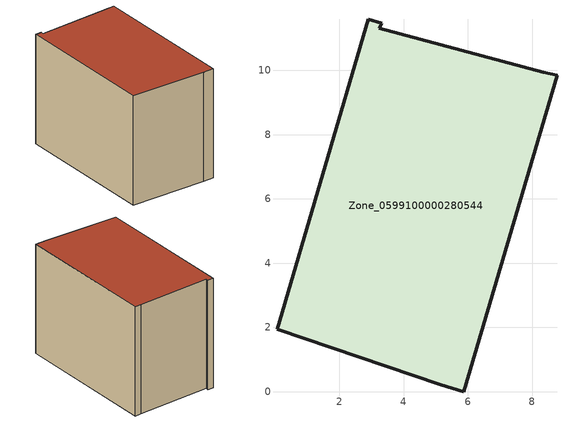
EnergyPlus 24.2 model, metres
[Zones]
Zone_0599100000280544
 floor ground (C_G): 5.16,0.21 0.06,1.94 2.9,11.59 3.32,11.46 3.25,11.31 8.35,9.95 8.77,9.85 5.87,0 z0.58
 wall outside (C_F): 5.87,0 8.77,9.85 8.35,9.95 3.25,11.31 3.32,11.46 2.9,11.59 0.06,1.94 5.16,0.21 5.87,0 z0.58:8.37
 roof outside (C_R): 0.06,1.94 5.16,0.21 5.87,0 8.77,9.85 8.35,9.95 3.25,11.31 3.32,11.46 2.9,11.59 z8.37
[BUILDING]
Pand.0599100000280544: North Axis=0; Terrain=City; Loads Convergence Tolerance Value=0.04; Temperature Convergence Tolerance Value=0.4; Solar Distribution=FullExterior; Maximum Number of Warmup Days=25; Minimum Number of Warmup Days=1
[Site:Location]
Rotterdam.The.Hague.AP_ZH_NLD Design_Conditions: Latitude=51.96; Longitude=4.45; Time Zone=1; Elevation=-4.5
[SITE:GROUNDTEMPERATURE:BUILDINGSURFACE]
18, 18, 18, 18, 18, 18, 18, 18, 18, 18, 18, 18
[MATERIAL] Thermal Absorptance=0.9; Solar Absorptance=0.7; Visible Absorptance=0.7
Name | Roughness | Thickness | Conductivity | Density | Specific Heat
G.TI.1965-1974 | MediumSmooth | 0.15 | 0.882353 | 540 | 1210
F.TI.1965-1974 | Rough | 0.3 | 0.697674 | 1920 | 840
R.TI.1965-1974 | MediumRough | 0.2 | 0.232558 | 1500 | 1000
[CONSTRUCTION]
C_G: G.TI.1965-1974
C_F: F.TI.1965-1974
C_R: R.TI.1965-1974
[ZONE]
Zone_0599100000280544: Type=1; Multiplier=1; Ceiling Height=Autocalculate; Volume=Autocalculate; Floor Area=autocalculate; Part of Total Floor Area=Yes
[ZONEINFILTRATION:DESIGNFLOWRATE]
Infil_Zone_0599100000280544: Zone or ZoneList or Space or SpaceList=Zone_0599100000280544; Schedule=AlwaysOn; Design Flow Rate Calculation Method=Flow/Area; Flow Rate per Floor Area=0.003; Constant Term Coefficient=1; Temperature Term Coefficient=0; Velocity Term Coefficient=0; Velocity Squared Term Coefficient=0
[HVACTEMPLATE:ZONE:IDEALLOADSAIRSYSTEM]
Zone_0599100000280544: Maximum Heating Supply Air Temperature=50; Minimum Cooling Supply Air Temperature=13; Maximum Heating Supply Air Humidity Ratio=0.0156; Minimum Cooling Supply Air Humidity Ratio=0.0077; Heating Limit=NoLimit; Cooling Limit=NoLimit; Dehumidification Control Type=ConstantSensibleHeatRatio; Cooling Sensible Heat Ratio=0.7; Dehumidification Setpoint=60; Humidification Control Type=None; Humidification Setpoint=30; Outdoor Air Method=None; Outdoor Air Flow Rate per Person=0.00944; Outdoor Air Flow Rate per Zone Floor Area=0; Outdoor Air Flow Rate per Zone=0; Demand Controlled Ventilation Type=None; Outdoor Air Economizer Type=NoEconomizer; Heat Recovery Type=None; Sensible Heat Recovery Effectiveness=0.7; Latent Heat Recovery Effectiveness=0.65
[ZONECONTROL:THERMOSTAT]
ThermostatControl_Zone_0599100000280544: Zone or ZoneList=Zone_0599100000280544; Control Type Schedule=DualSetpointControlType; Control 1=Thermostat_Zone_0599100000280544; Temperature Difference Between Cutout And Setpoint=0
[THERMOSTATSETPOINT:DUALSETPOINT]
Thermostat_Zone_0599100000280544: Heating Setpoint Temperature Schedule=HeatingSetpoint_Zone_0599100000280544; Cooling Setpoint Temperature Schedule=CoolingSetpoint_Zone_0599100000280544
[SCHEDULE:COMPACT]
HeatingSetpoint_Zone_0599100000280544: Through: 12/31, For: AllDays, Until: 24:00, 21
CoolingSetpoint_Zone_0599100000280544: Through: 12/31, For: AllDays, Until: 24:00, 24
DualSetpointControlType: Through: 12/31, For: AllDays, Until: 24:00, 4
AlwaysOn: Through: 12/31, For: AllDays, Until: 24:00, 1
